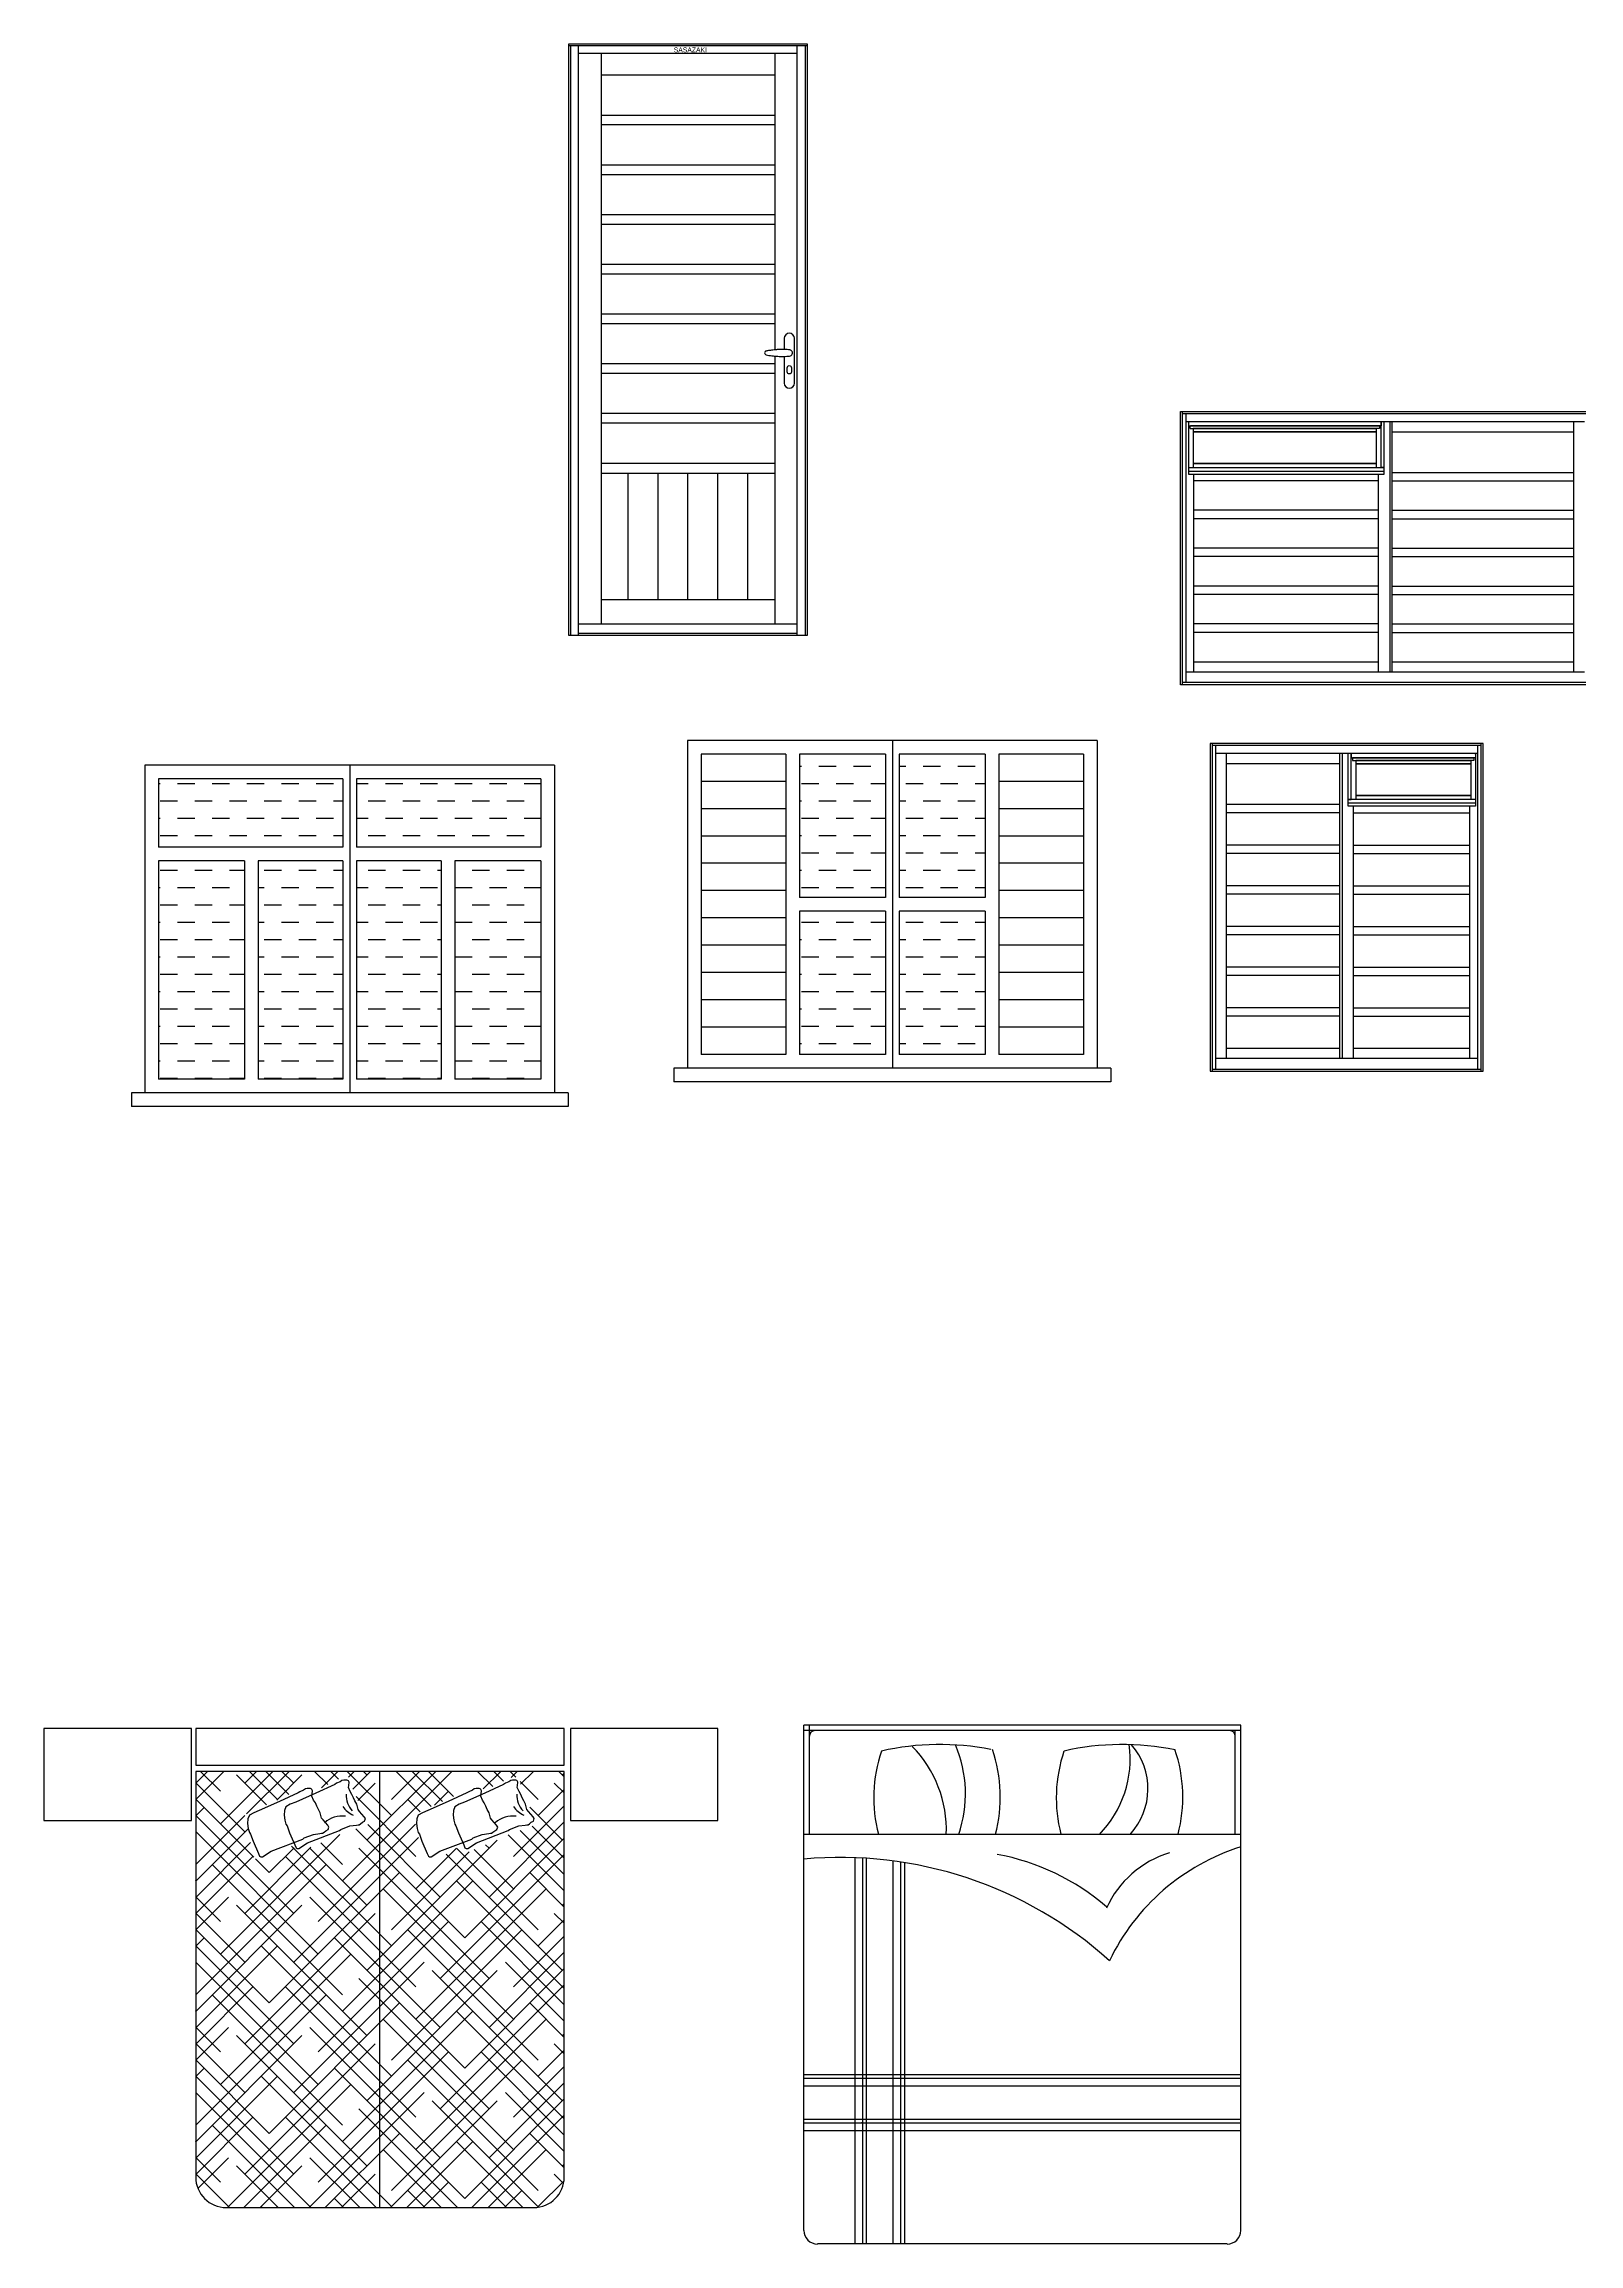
# Model space of a CAD drawing. Header units: millimetres. Extents: x 2478 to 18835, y -4183 to 1193.
# Drawn here: x 4517 to 5079, y 187 to 992 of the extents above; entities that cross this region are included whole.
import ezdxf

# ---------------------------------------------------------------- set-up
doc = ezdxf.new("R2010")
doc.units = ezdxf.units.MM
for name, color, linetype in [('L2', 2, 'Continuous'), ('L4', 4, 'Continuous'), ('MOBILIAS', 7, 'Continuous'), ('Sasazaki', 7, 'Continuous')]:
    doc.layers.add(name, color=color, linetype=linetype)
pattern_1 = [(0, (3810.495, -415.3225), (6.35, 6.35), [6.35, -6.35])]

msp = doc.modelspace()

# ---------------------------------------------------------------- hatches: boundary and pattern name
h = msp.add_hatch()
h.set_pattern_fill('DASH', color=1, scale=2, style=0)
h.set_pattern_definition(pattern_1)
h.paths.add_polyline_path([(4830.48, 732.09), (4830.48, 679.59), (4861.98, 679.59), (4861.98, 732.09)])
h.paths.add_polyline_path([(4825.48, 679.59), (4825.48, 732.09), (4793.98, 732.09), (4793.98, 679.59)])
h = msp.add_hatch()
h.set_pattern_fill('DASH', color=1, scale=2, style=0)
h.set_pattern_definition(pattern_1)
h.paths.add_polyline_path([(4559.25, 723.01), (4559.25, 698.01), (4626.75, 698.01), (4626.75, 723.01)])
h.paths.add_polyline_path([(4631.75, 723.01), (4631.75, 698.01), (4699.25, 698.01), (4699.25, 723.01)])
h.paths.add_polyline_path([(4667.75, 613.01), (4699.25, 613.01), (4699.25, 693.01), (4667.75, 693.01)])
h.paths.add_polyline_path([(4662.75, 693.01), (4631.75, 693.01), (4631.75, 613.01), (4662.75, 613.01)])
h.paths.add_polyline_path([(4595.75, 613.01), (4626.75, 613.01), (4626.75, 693.01), (4595.75, 693.01)])
h.paths.add_polyline_path([(4559.25, 613.01), (4590.75, 613.01), (4590.75, 693.01), (4559.25, 693.01)])
h = msp.add_hatch()
h.set_pattern_fill('DASH', color=1, scale=2, style=0)
h.set_pattern_definition(pattern_1)
h.paths.add_polyline_path([(4830.48, 622.09), (4861.98, 622.09), (4861.98, 674.59), (4830.48, 674.59)])
h.paths.add_polyline_path([(4825.48, 674.59), (4793.98, 674.59), (4793.98, 622.09), (4825.48, 622.09)])

# ---------------------------------------------------------------- linework, layer by layer
for p, q in [((4796.87, 991.38), (4709.37, 991.38)), ((4710.12, 991.38), (4710.12, 775.6)), ((4713.07, 775.6), (4713.07, 991.38)), ((4793.17, 775.6), (4793.17, 991.38)), ((4796.13, 775.6), (4796.13, 991.38)), ((4936.39, 853.6), (4936.39, 853.91)), ((4713.07, 776.35), (4793.17, 776.35)), ((5044.38, 735.93), (4944.38, 735.93)), ((4944.38, 735.93), (4944.38, 615.93)), ((4946.42, 616.67), (4946.42, 735.19)), ((5042.38, 616.67), (5042.38, 735.19)), ((5044.38, 615.93), (5044.38, 735.93)), ((5042.38, 732.34), (4946.42, 732.34)), ((4950.4, 620.66), (4950.4, 732.34)), ((4991.92, 620.66), (4991.92, 732.34)), ((4992.74, 732.34), (4992.74, 620.66)), ((5041.52, 732.02), (5041.52, 732.34)), ((4994.86, 715.4), (4995.98, 715.4)), ((4996.85, 620.66), (4996.85, 713.04)), ((5039.53, 620.66), (5039.53, 713.04)), ((5042.38, 620.66), (4946.42, 620.66)), ((4991.92, 624.28), (4950.4, 624.28)), ((5039.53, 624.28), (4996.85, 624.28)), ((4944.38, 615.93), (5044.38, 615.93))]:
    msp.add_line(p, q)
at = {"color": 7}
for p, q in [((4934.27, 757.5), (4934.27, 857.5)), ((4934.27, 856.76), (5082.79, 856.76)), ((5082.79, 758.24), (4934.27, 758.24)), ((4945.12, 735.93), (4945.12, 615.93)), ((5043.64, 735.19), (4945.12, 735.19)), ((5043.64, 615.93), (5043.64, 735.93)), ((4945.12, 616.67), (5043.64, 616.67))]:
    msp.add_line(p, q, dxfattribs=at)
at = {"color": 1}
for p, q in [((4936.39, 853.91), (4936.39, 834.61)), ((4936.39, 852.34), (5006.4, 852.34)), ((4936.93, 852.34), (4936.93, 851.26)), ((4936.99, 851.26), (5005.2, 851.26)), ((5006.94, 852.34), (4937.21, 852.34)), ((5005.2, 851.26), (4938.13, 851.26)), ((4938.13, 851.26), (4938.13, 850.06)), ((4938.13, 850.06), (5005.2, 850.06)), ((5005.2, 850.06), (4938.13, 850.06)), ((4938.13, 850.06), (4938.13, 838.51)), ((5005.2, 851.26), (5005.2, 836.97)), ((5006.4, 851.26), (5005.2, 851.26)), ((5006.4, 852.34), (5006.4, 851.26)), ((5006.94, 836.97), (5006.94, 853.91)), ((5006.94, 853.91), (5006.94, 852.34)), ((4938.13, 838.51), (5005.2, 838.51)), ((5005.2, 838.51), (4938.13, 838.51)), ((4938.13, 838.51), (4938.13, 836.97)), ((4936.39, 836.97), (5008.06, 836.97)), ((5008.06, 836.97), (5006.94, 836.97)), ((4991.92, 728.48), (4950.4, 728.48)), ((4994.86, 713.04), (4994.86, 732.34)), ((4995.98, 732.34), (4995.98, 730.76)), ((4995.98, 715.4), (4995.98, 732.34)), ((4995.98, 730.76), (5040.7, 730.76)), ((5041.52, 730.76), (4996.51, 730.76)), ((4996.51, 730.76), (4996.51, 729.68)), ((4996.51, 729.68), (4997.71, 729.68)), ((5040.92, 729.68), (4997.71, 729.68)), ((4997.71, 729.68), (5039.79, 729.68)), ((4997.71, 729.68), (4997.71, 715.4)), ((5039.79, 728.48), (4997.71, 728.48)), ((4997.71, 728.48), (5039.79, 728.48)), ((5039.79, 729.68), (5039.79, 728.48)), ((5039.79, 728.48), (5039.79, 716.94)), ((5040.99, 730.76), (5040.99, 729.68)), ((5041.52, 732.34), (5041.52, 713.04)), ((4991.92, 713.68), (4950.4, 713.68)), ((4991.92, 710.6), (4950.4, 710.6)), ((5041.52, 715.4), (4994.86, 715.4)), ((5041.52, 714.16), (4994.86, 714.16)), ((5041.52, 713.04), (4994.86, 713.04)), ((4996.85, 710.6), (5039.53, 710.6)), ((4996.85, 710.6), (5039.53, 710.6)), ((5039.79, 716.94), (4997.71, 716.94)), ((4997.71, 716.94), (5039.79, 716.94)), ((5039.79, 716.94), (5039.79, 715.4)), ((4991.92, 698.78), (4950.4, 698.78)), ((4991.92, 695.7), (4950.4, 695.7)), ((4996.85, 698.78), (5039.53, 698.78)), ((4996.85, 695.7), (5039.53, 695.7)), ((4991.92, 683.88), (4950.4, 683.88)), ((4991.92, 680.8), (4950.4, 680.8)), ((4996.85, 683.88), (5039.53, 683.88)), ((4996.85, 680.8), (5039.53, 680.8)), ((4991.92, 668.98), (4950.4, 668.98)), ((4996.85, 668.98), (5039.53, 668.98)), ((4991.92, 665.9), (4950.4, 665.9)), ((4996.85, 665.9), (5039.53, 665.9)), ((4991.92, 654.08), (4950.4, 654.08)), ((4996.85, 654.08), (5039.53, 654.08)), ((4991.92, 651), (4950.4, 651)), ((4996.85, 651), (5039.53, 651)), ((4991.92, 639.18), (4950.4, 639.18)), ((4996.85, 639.18), (5039.53, 639.18)), ((4991.92, 636.1), (4950.4, 636.1)), ((4996.85, 636.1), (5039.53, 636.1)), ((4571.26, 375.34), (4517.26, 375.34)), ((4517.26, 375.34), (4517.26, 341.59)), ((4571.26, 341.59), (4571.26, 375.34)), ((4707.81, 375.34), (4572.81, 375.34)), ((4572.81, 375.34), (4572.81, 361.84)), ((4707.81, 361.84), (4707.81, 375.34)), ((4764.06, 375.34), (4710.06, 375.34)), ((4710.06, 375.34), (4710.06, 341.59)), ((4764.06, 341.59), (4764.06, 375.34)), ((4572.81, 361.84), (4707.81, 361.84)), ((4707.81, 359.59), (4572.81, 359.59)), ((4572.81, 359.59), (4572.81, 211.09)), ((4572.81, 349.24), (4583.16, 359.59)), ((4572.81, 355.21), (4577.19, 359.59)), ((4590.81, 337.41), (4572.81, 355.41)), ((4581.86, 352.33), (4574.59, 359.59)), ((4581.86, 340.39), (4601.06, 359.59)), ((4598.74, 347.37), (4587.82, 358.29)), ((4590.81, 355.31), (4595.09, 359.59)), ((4591.46, 344.03), (4607.02, 359.59)), ((4602.83, 349.25), (4592.49, 359.59)), ((4606.92, 351.13), (4598.46, 359.59)), ((4602.49, 349.1), (4611.69, 358.29)), ((4608.71, 355.31), (4604.42, 359.59)), ((4621.21, 354.74), (4616.35, 359.59)), ((4623.72, 354.83), (4616.84, 351.66)), ((4618.94, 353.61), (4624.92, 359.59)), ((4625.18, 356.73), (4622.32, 359.59)), ((4624.38, 355.22), (4623.72, 354.83)), ((4625.7, 355.75), (4624.38, 355.22)), ((4626.36, 356.28), (4625.7, 355.75)), ((4627.02, 356.41), (4626.36, 356.28)), ((4626.61, 319.51), (4666.69, 359.59)), ((4627.68, 356.41), (4627.02, 356.41)), ((4628.21, 356.41), (4627.68, 356.41)), ((4628.53, 356.25), (4628.21, 356.41)), ((4644.5, 343.38), (4628.29, 359.59)), ((4628.77, 356.08), (4628.53, 356.25)), ((4628.74, 357.45), (4630.89, 359.59)), ((4629.01, 355.62), (4628.77, 356.08)), ((4628.87, 354.43), (4629.01, 355.62)), ((4630.34, 353.07), (4636.86, 359.59)), ((4632.18, 348.95), (4638.54, 355.31)), ((4635.55, 358.29), (4634.25, 359.59)), ((4635.55, 334.43), (4660.72, 359.59)), ((4640.31, 199.84), (4640.31, 359.59)), ((4644.5, 349.34), (4654.75, 359.59)), ((4659.09, 346.69), (4646.19, 359.59)), ((4663.18, 348.56), (4652.15, 359.59)), ((4667.27, 350.44), (4658.12, 359.59)), ((4681.6, 354.02), (4676.02, 359.59)), ((4678.13, 353.13), (4684.59, 359.59)), ((4685.56, 354.83), (4678.69, 351.66)), ((4685.57, 356), (4681.98, 359.59)), ((4686.23, 355.22), (4685.56, 354.83)), ((4687.55, 355.75), (4686.23, 355.22)), ((4688.21, 356.28), (4687.55, 355.75)), ((4690.11, 357.43), (4687.95, 359.59)), ((4688.87, 356.41), (4688.21, 356.28)), ((4688.32, 357.36), (4690.55, 359.59)), ((4689.53, 356.41), (4688.87, 356.41)), ((4690.06, 356.41), (4689.53, 356.41)), ((4690.38, 356.25), (4690.06, 356.41)), ((4690.61, 356.08), (4690.38, 356.25)), ((4690.85, 355.62), (4690.61, 356.08)), ((4690.72, 354.43), (4690.85, 355.62)), ((4698.2, 349.34), (4691.69, 355.85)), ((4691.83, 354.91), (4696.52, 359.59)), ((4707.81, 351.67), (4704.17, 355.31)), ((4707.81, 357.64), (4705.85, 359.59)), ((4707.15, 358.29), (4707.81, 358.95)), ((4707.81, 211.09), (4707.81, 359.59)), ((4594.08, 328.17), (4572.81, 349.45)), ((4603.46, 348.55), (4596.06, 345.25)), ((4610.33, 351.72), (4603.46, 348.55)), ((4605.87, 346.63), (4605.34, 345.31)), ((4607.46, 347.56), (4605.87, 346.63)), ((4609.44, 348.35), (4607.46, 347.56)), ((4616.84, 351.66), (4609.44, 348.35)), ((4611, 352.12), (4610.33, 351.72)), ((4612.32, 352.64), (4611, 352.12)), ((4612.98, 353.17), (4612.32, 352.64)), ((4613.64, 353.3), (4612.98, 353.17)), ((4614.3, 353.3), (4613.64, 353.3)), ((4614.83, 353.3), (4614.3, 353.3)), ((4615.15, 353.14), (4614.83, 353.3)), ((4615.38, 352.97), (4615.15, 353.14)), ((4615.36, 350.53), (4615.49, 351.32)), ((4616.02, 349.08), (4615.36, 350.53)), ((4615.62, 352.51), (4615.38, 352.97)), ((4615.49, 351.32), (4615.62, 352.51)), ((4616.68, 348.02), (4616.02, 349.08)), ((4617.21, 346.83), (4616.68, 348.02)), ((4617.74, 345.64), (4617.21, 346.83)), ((4628.74, 353.64), (4628.87, 354.43)), ((4629.4, 352.18), (4628.74, 353.64)), ((4630.06, 351.13), (4629.4, 352.18)), ((4630.59, 349.94), (4630.06, 351.13)), ((4631.12, 348.75), (4630.59, 349.94)), ((4631.78, 347.56), (4631.12, 348.75)), ((4653.45, 328.46), (4631.54, 350.38)), ((4632.31, 345.58), (4631.78, 347.56)), ((4655, 344.81), (4650.47, 349.34)), ((4665.31, 348.55), (4657.9, 345.25)), ((4660.3, 347.24), (4665.39, 352.33)), ((4672.18, 351.72), (4665.31, 348.55)), ((4667.72, 346.63), (4667.19, 345.31)), ((4669.3, 347.56), (4667.72, 346.63)), ((4671.29, 348.35), (4669.3, 347.56)), ((4678.69, 351.66), (4671.29, 348.35)), ((4672.84, 352.12), (4672.18, 351.72)), ((4674.16, 352.64), (4672.84, 352.12)), ((4674.82, 353.17), (4674.16, 352.64)), ((4675.49, 353.3), (4674.82, 353.17)), ((4676.15, 353.3), (4675.49, 353.3)), ((4676.68, 353.3), (4676.15, 353.3)), ((4676.99, 353.14), (4676.68, 353.3)), ((4677.23, 352.97), (4676.99, 353.14)), ((4677.2, 350.53), (4677.34, 351.32)), ((4677.87, 349.08), (4677.2, 350.53)), ((4677.47, 352.51), (4677.23, 352.97)), ((4677.34, 351.32), (4677.47, 352.51)), ((4678.53, 348.02), (4677.87, 349.08)), ((4679.06, 346.83), (4678.53, 348.02)), ((4679.58, 345.64), (4679.06, 346.83)), ((4689.25, 328.46), (4707.81, 347.02)), ((4690.59, 353.64), (4690.72, 354.43)), ((4691.25, 352.18), (4690.59, 353.64)), ((4691.91, 351.13), (4691.25, 352.18)), ((4692.44, 349.94), (4691.91, 351.13)), ((4692.97, 348.75), (4692.44, 349.94)), ((4693.63, 347.56), (4692.97, 348.75)), ((4694.16, 345.58), (4693.63, 347.56)), ((4707.15, 334.43), (4695.15, 346.43)), ((4698.2, 343.38), (4707.81, 352.98)), ((4517.26, 341.59), (4571.26, 341.59)), ((4572.81, 343.27), (4575.89, 346.36)), ((4608.71, 307.58), (4572.81, 343.48)), ((4572.81, 319.41), (4591.87, 338.48)), ((4572.91, 325.48), (4590.82, 343.39)), ((4591.96, 342.21), (4591.82, 340.49)), ((4591.82, 340.49), (4592.09, 338.64)), ((4592.49, 343.53), (4591.96, 342.21)), ((4592.09, 338.64), (4592.49, 337.19)), ((4594.07, 344.45), (4592.49, 343.53)), ((4596.06, 345.25), (4594.07, 344.45)), ((4605.34, 345.31), (4605.21, 343.6)), ((4605.21, 343.6), (4605.47, 341.75)), ((4605.47, 341.75), (4605.87, 340.29)), ((4605.87, 340.29), (4606.27, 339.63)), ((4606.27, 339.63), (4607.19, 337.12)), ((4617.66, 304.6), (4653.33, 340.27)), ((4618.4, 344.45), (4617.74, 345.64)), ((4618.93, 342.47), (4618.4, 344.45)), ((4619.46, 341.81), (4618.93, 342.47)), ((4621.18, 339.83), (4619.46, 341.81)), ((4621.57, 339.17), (4621.18, 339.83)), ((4621.31, 338.24), (4621.57, 339.17)), ((4625.97, 338.31), (4629.32, 339.63)), ((4629.32, 339.63), (4631.71, 339.89)), ((4671.35, 298.63), (4631.42, 338.56)), ((4631.71, 339.89), (4632.31, 340.03)), ((4632.84, 344.92), (4632.31, 345.58)), ((4632.31, 340.03), (4632.71, 340.03)), ((4632.71, 340.03), (4633.24, 340.43)), ((4634.56, 342.94), (4632.84, 344.92)), ((4633.24, 340.43), (4633.9, 340.95)), ((4633.9, 340.95), (4634.69, 341.35)), ((4634.96, 342.28), (4634.56, 342.94)), ((4634.69, 341.35), (4634.96, 342.28)), ((4662.4, 313.55), (4635.81, 340.14)), ((4653.8, 342.21), (4653.67, 340.49)), ((4653.67, 340.49), (4653.94, 338.64)), ((4654.33, 343.53), (4653.8, 342.21)), ((4653.94, 338.64), (4654.33, 337.19)), ((4655.92, 344.45), (4654.33, 343.53)), ((4657.9, 345.25), (4655.92, 344.45)), ((4667.19, 345.31), (4667.06, 343.6)), ((4667.06, 343.6), (4667.32, 341.75)), ((4667.32, 341.75), (4667.72, 340.29)), ((4667.72, 340.29), (4668.11, 339.63)), ((4668.11, 339.63), (4669.04, 337.12)), ((4680.25, 344.45), (4679.58, 345.64)), ((4680.77, 342.47), (4680.25, 344.45)), ((4680.3, 313.55), (4707.81, 341.05)), ((4681.3, 341.81), (4680.77, 342.47)), ((4683.02, 339.83), (4681.3, 341.81)), ((4683.42, 339.17), (4683.02, 339.83)), ((4683.15, 338.24), (4683.42, 339.17)), ((4687.81, 338.31), (4691.17, 339.63)), ((4691.17, 339.63), (4693.55, 339.89)), ((4693.55, 339.89), (4694.16, 340.03)), ((4694.69, 344.92), (4694.16, 345.58)), ((4694.16, 340.03), (4694.56, 340.03)), ((4694.56, 340.03), (4695.08, 340.43)), ((4696.41, 342.94), (4694.69, 344.92)), ((4695.08, 340.43), (4695.74, 340.95)), ((4695.74, 340.95), (4696.54, 341.35)), ((4707.81, 327.81), (4696.07, 339.54)), ((4696.8, 342.28), (4696.41, 342.94)), ((4696.54, 341.35), (4696.8, 342.28)), ((4710.06, 341.59), (4764.06, 341.59)), ((4617.66, 292.66), (4572.81, 337.51)), ((4572.81, 313.44), (4592.93, 333.56)), ((4581.86, 292.66), (4625.62, 336.42)), ((4590.81, 307.58), (4615.04, 331.81)), ((4592.49, 337.19), (4592.88, 336.53)), ((4592.88, 336.53), (4593.81, 334.02)), ((4593.81, 334.02), (4595.79, 329.52)), ((4597.25, 328.23), (4600.41, 330.35)), ((4599.76, 322.5), (4608.89, 331.63)), ((4600.41, 330.35), (4612.05, 334.81)), ((4607.19, 337.12), (4609.18, 332.63)), ((4644.5, 295.65), (4607.96, 332.19)), ((4608.71, 289.68), (4654.39, 335.36)), ((4609.18, 332.63), (4609.57, 331.63)), ((4609.57, 331.63), (4610.02, 331.4)), ((4610.02, 331.4), (4610.63, 331.34)), ((4610.63, 331.34), (4613.79, 333.46)), ((4612.05, 334.81), (4612.58, 335.2)), ((4612.58, 335.2), (4615.94, 336.52)), ((4613.79, 333.46), (4625.44, 337.92)), ((4635.55, 310.56), (4614.53, 331.59)), ((4615.94, 336.52), (4618.32, 336.79)), ((4618.32, 336.79), (4618.93, 336.92)), ((4626.61, 325.48), (4618.68, 333.4)), ((4618.93, 336.92), (4619.32, 336.92)), ((4619.32, 336.92), (4619.85, 337.32)), ((4619.85, 337.32), (4620.51, 337.85)), ((4620.51, 337.85), (4621.31, 338.24)), ((4625.44, 337.92), (4625.97, 338.31)), ((4680.3, 283.72), (4632.57, 331.45)), ((4635.55, 286.7), (4683.28, 334.43)), ((4653.45, 316.53), (4668.25, 331.32)), ((4654.33, 337.19), (4654.73, 336.53)), ((4654.73, 336.53), (4655.65, 334.02)), ((4655.65, 334.02), (4657.64, 329.52)), ((4659.09, 328.23), (4662.26, 330.35)), ((4662.26, 330.35), (4673.9, 334.81)), ((4698.2, 301.61), (4668.4, 331.41)), ((4669.04, 337.12), (4671.02, 332.63)), ((4671.02, 332.63), (4671.42, 331.63)), ((4671.35, 298.63), (4707.81, 335.08)), ((4671.42, 331.63), (4671.87, 331.4)), ((4671.87, 331.4), (4672.48, 331.34)), ((4672.48, 331.34), (4675.64, 333.46)), ((4673.9, 334.81), (4674.43, 335.2)), ((4674.43, 335.2), (4677.78, 336.52)), ((4689.25, 316.53), (4674.85, 330.93)), ((4675.64, 333.46), (4687.28, 337.92)), ((4677.78, 336.52), (4680.17, 336.79)), ((4680.3, 331.45), (4679.01, 332.74)), ((4680.17, 336.79), (4680.77, 336.92)), ((4680.77, 336.92), (4681.17, 336.92)), ((4681.17, 336.92), (4681.7, 337.32)), ((4681.7, 337.32), (4682.36, 337.85)), ((4682.36, 337.85), (4683.15, 338.24)), ((4687.28, 337.92), (4687.81, 338.31)), ((4707.81, 315.87), (4687.32, 336.36)), ((4707.81, 321.84), (4691.65, 337.99)), ((4572.81, 307.48), (4593.79, 328.46)), ((4572.91, 277.75), (4620.64, 325.48)), ((4626.61, 277.75), (4578.88, 325.48)), ((4599.76, 322.5), (4594.75, 327.51)), ((4595.79, 329.52), (4596.19, 328.52)), ((4596.19, 328.52), (4596.64, 328.29)), ((4596.64, 328.29), (4597.25, 328.23)), ((4599.76, 274.77), (4647.49, 322.5)), ((4653.45, 280.73), (4605.72, 328.46)), ((4644.5, 301.61), (4673.02, 330.13)), ((4657.64, 329.52), (4658.04, 328.52)), ((4658.04, 328.52), (4658.49, 328.29)), ((4658.49, 328.29), (4659.09, 328.23)), ((4662.4, 283.72), (4707.81, 329.12)), ((4707.15, 286.7), (4664.57, 329.28)), ((4707.81, 309.91), (4695.22, 322.5)), ((4572.91, 319.51), (4572.81, 319.62)), ((4626.61, 271.78), (4674.34, 319.51)), ((4689.25, 268.8), (4641.52, 316.53)), ((4653.45, 268.8), (4701.18, 316.53)), ((4707.81, 280.08), (4668.37, 319.51)), ((4581.86, 304.6), (4572.81, 313.65)), ((4572.81, 301.51), (4584.84, 313.55)), ((4572.81, 271.68), (4611.69, 310.56)), ((4590.81, 289.68), (4572.81, 307.68)), ((4635.55, 262.83), (4587.82, 310.56)), ((4590.81, 259.85), (4638.54, 307.58)), ((4662.4, 265.82), (4614.67, 313.55)), ((4707.81, 303.94), (4704.17, 307.58)), ((4707.15, 310.56), (4707.81, 311.22)), ((4599.76, 274.77), (4572.81, 301.72)), ((4572.81, 295.54), (4575.89, 298.63)), ((4617.66, 256.87), (4665.39, 304.6)), ((4671.35, 250.9), (4623.62, 298.63)), ((4644.5, 253.88), (4692.23, 301.61)), ((4698.2, 253.88), (4650.47, 301.61)), ((4707.81, 274.11), (4677.32, 304.6)), ((4689.25, 280.73), (4707.81, 299.29)), ((4698.2, 295.65), (4707.81, 305.25)), ((4608.71, 259.85), (4572.81, 295.75)), ((4572.81, 265.71), (4602.74, 295.65)), ((4581.86, 244.93), (4629.59, 292.66)), ((4644.5, 247.92), (4596.77, 295.65)), ((4680.3, 265.82), (4707.81, 293.32)), ((4617.66, 244.93), (4572.81, 289.78)), ((4608.71, 241.95), (4656.44, 289.68)), ((4680.3, 235.99), (4632.57, 283.72)), ((4635.55, 238.97), (4683.28, 286.7)), ((4707.15, 238.97), (4659.42, 286.7)), ((4671.35, 250.9), (4707.81, 287.35)), ((4707.81, 268.14), (4686.27, 289.68)), ((4572.81, 259.75), (4593.79, 280.73)), ((4572.91, 230.02), (4620.64, 277.75)), ((4626.61, 230.02), (4578.88, 277.75)), ((4599.76, 227.04), (4647.49, 274.77)), ((4653.45, 233), (4605.72, 280.73)), ((4662.4, 235.99), (4707.81, 281.39)), ((4707.81, 262.18), (4695.22, 274.77)), ((4572.91, 271.78), (4572.81, 271.89)), ((4581.86, 256.87), (4572.81, 265.92)), ((4626.61, 224.05), (4674.34, 271.78)), ((4689.25, 221.07), (4641.52, 268.8)), ((4653.45, 221.07), (4701.18, 268.8)), ((4707.81, 232.35), (4668.37, 271.78)), ((4572.81, 253.78), (4584.84, 265.82)), ((4572.81, 223.95), (4611.69, 262.83)), ((4590.81, 241.95), (4572.81, 259.95)), ((4635.55, 215.1), (4587.82, 262.83)), ((4590.81, 212.12), (4638.54, 259.85)), ((4662.4, 218.09), (4614.67, 265.82)), ((4707.81, 256.21), (4704.17, 259.85)), ((4707.15, 262.83), (4707.81, 263.49)), ((4599.76, 227.04), (4572.81, 253.99)), ((4572.81, 247.81), (4575.89, 250.9)), ((4617.66, 209.14), (4665.39, 256.87)), ((4671.35, 203.17), (4623.62, 250.9)), ((4644.5, 206.15), (4692.23, 253.88)), ((4698.2, 206.15), (4650.47, 253.88)), ((4707.81, 226.38), (4677.32, 256.87)), ((4689.25, 233), (4707.81, 251.56)), ((4698.2, 247.92), (4707.81, 257.52)), ((4608.71, 212.12), (4572.81, 248.02)), ((4572.81, 217.98), (4602.74, 247.92)), ((4615.02, 199.84), (4572.81, 242.05)), ((4584.5, 199.84), (4629.59, 244.93)), ((4644.5, 200.19), (4596.77, 247.92)), ((4614.33, 199.84), (4656.44, 241.95)), ((4680.3, 218.09), (4707.81, 245.59)), ((4707.81, 220.41), (4686.27, 241.95)), ((4668.71, 199.84), (4632.57, 235.99)), ((4644.16, 199.84), (4683.28, 238.97)), ((4698.39, 199.99), (4659.42, 238.97)), ((4671.35, 203.17), (4707.81, 239.63)), ((4673.99, 199.84), (4707.81, 233.66)), ((4572.81, 212.02), (4593.79, 233)), ((4609.05, 199.84), (4578.88, 230.02)), ((4590.46, 199.84), (4620.64, 230.02)), ((4638.88, 199.84), (4605.72, 233)), ((4620.29, 199.84), (4647.49, 227.04)), ((4707.81, 214.45), (4695.22, 227.04)), ((4572.91, 224.05), (4572.81, 224.16)), ((4581.86, 209.14), (4572.81, 218.19)), ((4573.63, 206.87), (4584.84, 218.09)), ((4632.92, 199.84), (4614.67, 218.09)), ((4662.75, 199.84), (4641.52, 221.07)), ((4650.13, 199.84), (4674.34, 224.05)), ((4692.58, 199.84), (4668.37, 224.05)), ((4679.96, 199.84), (4701.18, 221.07)), ((4585.19, 199.84), (4572.81, 212.22)), ((4603.08, 199.84), (4587.82, 215.1)), ((4596.43, 199.84), (4611.69, 215.1)), ((4626.26, 199.84), (4638.54, 212.12)), ((4698.2, 200.19), (4707.72, 209.71)), ((4707.56, 208.73), (4704.17, 212.12)), ((4707.15, 215.1), (4707.81, 215.76)), ((4626.95, 199.84), (4623.62, 203.17)), ((4656.78, 199.84), (4650.47, 206.15)), ((4656.09, 199.84), (4665.39, 209.14)), ((4686.61, 199.84), (4677.32, 209.14)), ((4685.92, 199.84), (4692.23, 206.15)), ((4584.06, 199.84), (4696.56, 199.84)), ((4597.12, 199.84), (4596.77, 200.19)), ((4602.4, 199.84), (4602.74, 200.19))]:
    msp.add_line(p, q, dxfattribs=at)
for points in [[(4709.37, 775.6), (4796.87, 775.6), (4796.87, 992.1), (4709.37, 992.1)], [(5083.53, 757.5), (4933.53, 757.5), (4933.53, 857.5), (5083.53, 857.5)]]:
    msp.add_lwpolyline(points, close=True)
for points in [[(4793.17, 988.68), (4713.07, 988.68)], [(4721.3, 988.68), (4721.3, 779.6)], [(4784.95, 988.68), (4784.95, 880.11)], [(4784.95, 877.82), (4784.95, 779.6)], [(4935.53, 758.24), (4935.53, 856.76)], [(4935.53, 853.91), (5081.49, 853.91)], [(5010.18, 853.91), (5010.18, 762.23)], [(5011, 762.23), (5011, 853.91)], [(5077.51, 762.23), (5077.51, 853.91)], [(4784.95, 838.54), (4721.45, 838.54)], [(4784.95, 834.85), (4721.3, 834.85)], [(4938.38, 762.23), (4938.38, 834.61)], [(4784.95, 788.55), (4721.3, 788.55)], [(4793.17, 779.6), (4713.07, 779.6)], [(4938.38, 765.85), (5006.07, 765.85)], [(5011, 765.85), (5077.51, 765.85)], [(4935.53, 762.23), (5081.49, 762.23)]]:
    msp.add_lwpolyline(points)
for points in [[(4784.95, 980.65), (4721.3, 980.65)], [(4784.95, 962.45), (4721.3, 962.45)], [(4784.95, 965.97), (4721.45, 965.97)], [(4784.95, 944.24), (4721.3, 944.24)], [(4784.95, 947.76), (4721.45, 947.76)], [(4784.95, 929.56), (4721.45, 929.56)], [(4784.95, 926.04), (4721.3, 926.04)], [(4784.95, 911.35), (4721.45, 911.35)], [(4784.95, 907.83), (4721.3, 907.83)], [(4784.95, 889.63), (4721.3, 889.63)], [(4784.95, 893.15), (4721.45, 893.15)], [(4784.95, 871.43), (4721.3, 871.43)], [(4784.95, 874.95), (4721.45, 874.95)], [(4784.95, 856.74), (4721.45, 856.74)], [(4784.95, 853.22), (4721.3, 853.22)], [(5008.06, 834.61), (5008.06, 853.91)], [(5011, 850.05), (5077.51, 850.05)], [(4731.26, 788.55), (4731.26, 834.85)], [(4742.19, 788.55), (4742.19, 834.85)], [(4753.12, 788.55), (4753.12, 834.85)], [(4753.12, 788.55), (4753.12, 834.85)], [(4764.06, 788.55), (4764.06, 834.85)], [(4774.99, 788.55), (4774.99, 834.85)], [(4936.39, 835.73), (5008.06, 835.73)], [(4936.39, 834.61), (5008.06, 834.61)], [(5006.07, 832.17), (4938.38, 832.17)], [(5006.07, 832.17), (4938.38, 832.17)], [(5006.07, 762.23), (5006.07, 834.61)], [(5011, 835.25), (5077.51, 835.25)], [(5011, 832.17), (5077.51, 832.17)], [(5006.07, 821.37), (4938.38, 821.37)], [(5006.07, 818.29), (4938.38, 818.29)], [(5011, 821.37), (5077.51, 821.37)], [(5011, 818.29), (5077.51, 818.29)], [(5006.07, 807.49), (4938.38, 807.49)], [(5011, 807.49), (5077.51, 807.49)], [(5006.07, 804.41), (4938.38, 804.41)], [(5011, 804.41), (5077.51, 804.41)], [(5006.07, 793.61), (4938.38, 793.61)], [(5006.07, 790.53), (4938.38, 790.53)], [(5011, 793.61), (5077.51, 793.61)], [(5011, 790.53), (5077.51, 790.53)], [(5006.07, 779.73), (4938.38, 779.73)], [(5006.07, 776.65), (4938.38, 776.65)], [(5011, 779.73), (5077.51, 779.73)], [(5011, 776.65), (5077.51, 776.65)]]:
    msp.add_lwpolyline(points, dxfattribs=at)
at = {"flags": 128}
msp.add_lwpolyline([(4788.38, 877.71), (4788.38, 867.94, 1), (4792.1, 867.94), (4792.1, 884.33, 1), (4788.38, 884.33), (4788.38, 880.23)], format="xyb", dxfattribs=at)
msp.add_lwpolyline([(4789.46, 872.04), (4789.46, 873.56, -1), (4791.01, 873.56), (4791.01, 872.04, -1), (4789.46, 872.04, -21.390137)], format="xyb")
at = {"color": 1}
for centre, radius, start, end in [((4634.69, 352.55), 9.92, 216.03797, 245.20314), ((4636.14, 350.77), 8.21, 176.64311, 223.35084), ((4697.21, 352.55), 9.92, 216.03797, 245.20314), ((4698.67, 350.77), 8.21, 176.64311, 223.35084), ((4626.24, 334.19), 9.05, 80.65587, 133.42392), ((4688.77, 334.19), 9.05, 80.65587, 133.42392), ((4584.06, 211.09), 11.25, 180, 270), ((4696.56, 211.09), 11.25, 270, 0)]:
    msp.add_arc(centre, radius, start, end, dxfattribs=at)
for points, knots in [([(4781.75, 879.66), (4781.69, 879.65), (4781.62, 879.62), (4781.56, 879.59), (4781.47, 879.54), (4781.39, 879.48), (4781.33, 879.4), (4781.25, 879.29), (4781.2, 879.16), (4781.19, 879.03), (4781.17, 878.85), (4781.23, 878.66), (4781.34, 878.52), (4781.45, 878.39), (4781.6, 878.31), (4781.75, 878.28)], [0, 0, 0, 0, 1.384048, 1.384048, 1.384048, 3.321715, 3.321715, 3.321715, 5.907156, 5.907156, 5.907156, 9.370352, 9.370352, 9.370352, 12.561029, 12.561029, 12.561029, 12.561029]), ([(4790.34, 880.12), (4789.79, 880.17), (4789.23, 880.2), (4788.66, 880.22), (4788.16, 880.24), (4787.65, 880.24), (4787.14, 880.23), (4786.78, 880.23), (4786.41, 880.21), (4786.05, 880.19), (4785.87, 880.18), (4785.68, 880.17), (4785.5, 880.16), (4785.25, 880.14), (4784.99, 880.12), (4784.74, 880.1), (4784.38, 880.06), (4784.03, 880.02), (4783.67, 879.97), (4783.18, 879.91), (4782.69, 879.83), (4782.21, 879.75), (4782.06, 879.72), (4781.9, 879.69), (4781.75, 879.66)], [0, 0, 0, 0, 17.280975, 17.280975, 17.280975, 32.401827, 32.401827, 32.401827, 43.202437, 43.202437, 43.202437, 48.602741, 48.602741, 48.602741, 56.163168, 56.163168, 56.163168, 66.747765, 66.747765, 66.747765, 81.5662, 81.5662, 81.5662, 86.404873, 86.404873, 86.404873, 86.404873]), ([(4781.75, 878.28), (4782.09, 878.21), (4782.44, 878.15), (4782.79, 878.09), (4783.15, 878.03), (4783.52, 877.98), (4783.89, 877.94), (4784.4, 877.87), (4784.93, 877.82), (4785.45, 877.78), (4786.18, 877.73), (4786.91, 877.7), (4787.64, 877.7), (4788.38, 877.7), (4789.12, 877.73), (4789.83, 877.78), (4790, 877.79), (4790.17, 877.8), (4790.34, 877.82)], [0, 0, 0, 0, 10.809381, 10.809381, 10.809381, 21.855679, 21.855679, 21.855679, 37.320496, 37.320496, 37.320496, 58.971241, 58.971241, 58.971241, 81.183946, 81.183946, 81.183946, 86.475046, 86.475046, 86.475046, 86.475046]), ([(4790.34, 877.82), (4790.53, 877.83), (4790.72, 877.9), (4790.89, 878.01), (4791.07, 878.14), (4791.22, 878.32), (4791.31, 878.54), (4791.39, 878.75), (4791.42, 878.99), (4791.37, 879.21), (4791.32, 879.41), (4791.23, 879.6), (4791.09, 879.75), (4790.98, 879.87), (4790.83, 879.97), (4790.68, 880.04), (4790.57, 880.08), (4790.45, 880.11), (4790.34, 880.12)], [0, 0, 0, 0, 4.77131, 4.77131, 4.77131, 10.108043, 10.108043, 10.108043, 15.428561, 15.428561, 15.428561, 20.168049, 20.168049, 20.168049, 24.201853, 24.201853, 24.201853, 27.083142, 27.083142, 27.083142, 27.083142])]:
    msp.add_open_spline(points, degree=3, knots=knots)
at = {"layer": 'L2', "color": 4}
for p, q in [((4902.98, 737.09), (4752.98, 737.09)), ((4752.98, 737.09), (4752.98, 617.09)), ((4827.98, 737.09), (4827.98, 617.09)), ((4902.98, 737.09), (4902.98, 617.09)), ((4704.25, 728.01), (4554.25, 728.01)), ((4554.25, 728.01), (4554.25, 608.01)), ((4629.25, 728.01), (4629.25, 608.01)), ((4704.25, 728.01), (4704.25, 608.01)), ((4907.98, 617.09), (4747.98, 617.09)), ((4747.98, 617.09), (4747.98, 612.09)), ((4902.98, 617.09), (4752.98, 617.09)), ((4907.98, 617.09), (4907.98, 612.09)), ((4709.25, 608.01), (4549.25, 608.01)), ((4549.25, 608.01), (4549.25, 603.01)), ((4709.25, 608.01), (4709.25, 603.01)), ((4907.98, 612.09), (4747.98, 612.09)), ((4709.25, 603.01), (4549.25, 603.01))]:
    msp.add_line(p, q, dxfattribs=at)
at = {"layer": 'L2', "color": 0}
for p, q in [((4757.98, 732.09), (4757.98, 622.09)), ((4788.98, 732.09), (4757.98, 732.09)), ((4788.98, 732.09), (4788.98, 622.09)), ((4825.48, 732.09), (4793.98, 732.09)), ((4793.98, 732.09), (4793.98, 679.59)), ((4830.48, 732.09), (4830.48, 679.59)), ((4861.98, 732.09), (4830.48, 732.09)), ((4897.98, 732.09), (4866.98, 732.09)), ((4866.98, 732.09), (4866.98, 622.09)), ((4897.98, 732.09), (4897.98, 622.09)), ((4626.75, 723.01), (4559.25, 723.01)), ((4559.25, 723.01), (4559.25, 698.01)), ((4699.25, 723.01), (4631.75, 723.01)), ((4631.75, 723.01), (4631.75, 698.01)), ((4559.25, 693.01), (4559.25, 613.01)), ((4590.75, 693.01), (4559.25, 693.01)), ((4626.75, 693.01), (4595.75, 693.01)), ((4595.75, 693.01), (4595.75, 613.01)), ((4631.75, 693.01), (4631.75, 613.01)), ((4662.75, 693.01), (4631.75, 693.01)), ((4699.25, 693.01), (4667.75, 693.01)), ((4667.75, 693.01), (4667.75, 613.01)), ((4825.48, 674.59), (4793.98, 674.59)), ((4793.98, 674.59), (4793.98, 622.09)), ((4830.48, 674.59), (4830.48, 622.09)), ((4861.98, 674.59), (4830.48, 674.59)), ((4788.98, 622.09), (4757.98, 622.09)), ((4897.98, 622.09), (4866.98, 622.09))]:
    msp.add_line(p, q, dxfattribs=at)
at = {"layer": 'L2', "color": 1}
for p, q in [((4788.98, 722.09), (4757.98, 722.09)), ((4897.98, 722.09), (4866.98, 722.09)), ((4788.98, 712.09), (4757.98, 712.09)), ((4897.98, 712.09), (4866.98, 712.09)), ((4788.98, 702.09), (4757.98, 702.09)), ((4897.98, 702.09), (4866.98, 702.09)), ((4788.98, 692.09), (4757.98, 692.09)), ((4897.98, 692.09), (4866.98, 692.09)), ((4788.98, 682.09), (4757.98, 682.09)), ((4897.98, 682.09), (4866.98, 682.09)), ((4788.98, 672.09), (4757.98, 672.09)), ((4897.98, 672.09), (4866.98, 672.09)), ((4788.98, 662.09), (4757.98, 662.09)), ((4897.98, 662.09), (4866.98, 662.09)), ((4788.98, 652.09), (4757.98, 652.09)), ((4897.98, 652.09), (4866.98, 652.09)), ((4788.98, 642.09), (4757.98, 642.09)), ((4897.98, 642.09), (4866.98, 642.09)), ((4788.98, 632.09), (4757.98, 632.09)), ((4897.98, 632.09), (4866.98, 632.09))]:
    msp.add_line(p, q, dxfattribs=at)
at = {"layer": 'L4', "color": 0}
for p, q in [((4825.48, 732.09), (4825.48, 679.59)), ((4861.98, 732.09), (4861.98, 679.59)), ((4626.75, 723.01), (4626.75, 698.01)), ((4699.25, 723.01), (4699.25, 698.01)), ((4626.75, 698.01), (4559.25, 698.01)), ((4590.75, 693.01), (4590.75, 613.01)), ((4626.75, 693.01), (4626.75, 613.01)), ((4699.25, 698.01), (4631.75, 698.01)), ((4662.75, 693.01), (4662.75, 613.01)), ((4699.25, 693.01), (4699.25, 613.01)), ((4825.48, 679.59), (4793.98, 679.59)), ((4861.98, 679.59), (4830.48, 679.59)), ((4825.48, 674.59), (4825.48, 622.09)), ((4861.98, 674.59), (4861.98, 622.09)), ((4825.48, 622.09), (4793.98, 622.09)), ((4861.98, 622.09), (4830.48, 622.09))]:
    msp.add_line(p, q, dxfattribs=at)
at = {"layer": 'L4', "color": 1}
for p, q in [((4590.75, 613.01), (4559.25, 613.01)), ((4626.75, 613.01), (4595.75, 613.01)), ((4662.75, 613.01), (4631.75, 613.01)), ((4699.25, 613.01), (4667.75, 613.01))]:
    msp.add_line(p, q, dxfattribs=at)
at = {"layer": 'MOBILIAS', "color": 1}
for p, q in [((4955.57, 376.52), (4795.57, 376.52)), ((4795.57, 191.52), (4795.57, 376.52)), ((4955.57, 374.52), (4795.57, 374.52)), ((4797.57, 336.52), (4797.57, 376.52)), ((4953.57, 336.52), (4953.57, 374.52)), ((4955.57, 191.52), (4955.57, 376.52)), ((4955.57, 336.52), (4795.57, 336.52)), ((4814.2, 327.97), (4814.2, 186.52)), ((4817, 327.84), (4817, 186.52)), ((4818.4, 327.76), (4818.4, 186.52)), ((4828.19, 326.8), (4828.19, 186.52)), ((4830.99, 326.4), (4830.99, 186.52)), ((4832.39, 326.19), (4832.39, 186.52)), ((4795.57, 248.59), (4955.57, 248.59)), ((4795.57, 247.19), (4955.57, 247.19)), ((4795.57, 244.4), (4955.57, 244.4)), ((4795.57, 232.28), (4955.57, 232.28)), ((4795.57, 230.88), (4955.57, 230.88)), ((4795.57, 228.09), (4955.57, 228.09)), ((4950.57, 186.52), (4800.57, 186.52))]:
    msp.add_line(p, q, dxfattribs=at)
for centre, major_axis, start_param, end_param in [((4799.57, 372.52), (1.41, 1.41), 0.785398, 2.356194), ((4951.57, 372.52), (1.41, -1.41), 0.785398, 2.356194), ((4874.45, 349.88), (37.69, 37.69), 2.02901, 2.609339), ((4845.34, 272.95), (68.21, -68.21), 2.161021, 2.579535), ((4804.01, 338.08), (30.94, -30.94), 0.749624, 1.560534), ((4809.51, 351.37), (32, -32), 0.451095, 1.192079), ((4814.03, 350.19), (37.82, -37.82), 0.527138, 1.116354), ((4941.31, 349.88), (37.69, 37.69), 2.02901, 2.609339), ((4912.21, 272.95), (68.21, 68.21), 0.583816, 1.008739), ((4875.86, 364.01), (27.72, 27.72), -1.562602, -0.648297), ((4897, 353.21), (17.39, 17.39), -1.530987, -0.069719), ((4880.89, 350.19), (37.82, 37.82), -1.043658, -0.454443), ((4808.9, 180.6), (104.28, -104.28), 1.623802, 2.446748), ((4979.65, 255.61), (56.59, -56.59), 2.661896, 3.479287), ((4850.84, 245.46), (60.21, -60.21), 1.645662, 2.17352), ((4940.23, 294.22), (26.25, 26.25), 1.078217, 1.933687), ((4800.57, 191.52), (3.54, 3.54), 2.356194, 3.926991), ((4950.57, 191.52), (3.54, 3.54), 3.926991, 5.497787)]:
    msp.add_ellipse(centre, major_axis=major_axis, ratio=1, start_param=start_param, end_param=end_param, dxfattribs=at)
msp.add_point((4816.83, 230.92), dxfattribs=at)

# ---------------------------------------------------------------- texts
at = {"layer": 'Sasazaki'}
msp.add_text('SASAZAKI', height=1.8, dxfattribs=at).set_placement((4747.91, 989.04))

doc.saveas('drawing.dxf')
